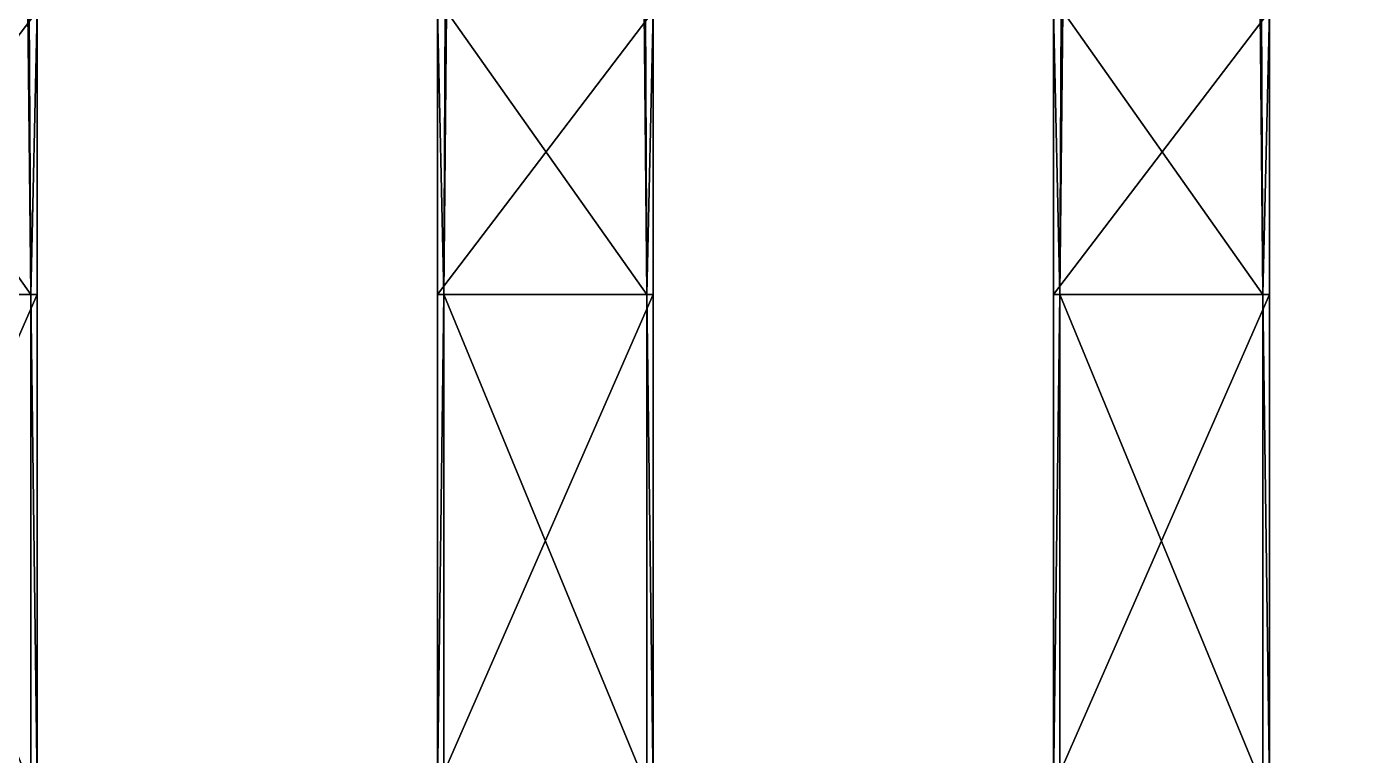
# Model space of a CAD drawing. Header units: millimetres. Extents: x -13000 to 13000, y -1300 to 1300.
# Drawn here: x 4329 to 5415, y 26 to 617 of the extents above; entities that cross this region are included whole.
import ezdxf

# ---------------------------------------------------------------- set-up
doc = ezdxf.new("R2010")
doc.units = ezdxf.units.MM
doc.layers.add('Rails', color=7, linetype='Continuous', true_color=0x068706)

msp = doc.modelspace()

# ---------------------------------------------------------------- meshes
at = {"layer": 'Rails', "color": 201, "true_color": 0xd59ae5}
mesh = msp.add_polyface(dxfattribs=at)
corners = [(4662.4, 0, -50), (4667.6, 0, 90), (4667.6, 400, 90), (4662.4, 400, -50), (4662.4, 630, -50), (4668.7, 630, 110), (4669.9, 630, 130), (4837.6, 400, -50), (4837.6, 0, -50), (4832.4, 0, 90), (4832.4, 400, 90), (4837.6, 630, -50), (4830.1, 630, 130), (4831.2, 630, 110), (4332.4, 400, 90), (4332.4, 0, 90), (4337.6, 0, -50), (4337.6, 400, -50), (4331.2, 965, 110), (4331.2, 630, 110), (4337.6, 630, -50), (4330.1, 630, 130), (4162.4, 0, -50), (4167.6, 0, 90), (4167.6, 400, 90), (4168.7, 630, 110), (4162.4, 630, -50), (4169.9, 630, 130), (4162.4, 400, -50)]
mesh.append_faces([[corners[k] for k in face] for face in [(2, 6, 5), (19, 21, 14), (24, 27, 25)]], dxfattribs={"color": 201})
mesh.append_faces([[corners[k] for k in face] for face in [(0, 1, 2), (2, 3, 0), (4, 3, 2), (2, 5, 4), (0, 3, 7), (7, 8, 0), (2, 1, 9), (9, 10, 2), (3, 4, 11), (11, 7, 3), (5, 6, 12), (12, 13, 5), (6, 2, 10), (10, 12, 6), (14, 15, 16), (16, 17, 14), (18, 19, 20), (14, 17, 20), (20, 19, 14), (22, 23, 24), (24, 25, 26), (22, 28, 17), (17, 16, 22), (24, 23, 15), (15, 14, 24), (28, 26, 20), (20, 17, 28), (25, 27, 21), (21, 19, 25), (27, 24, 14), (14, 21, 27)]], dxfattribs={"vtx2": -1, "color": 201})
mesh = msp.add_polyface(dxfattribs=at)
corners = [(5662.4, 0, -50), (5667.6, 0, 90), (5667.6, 400, 90), (5662.4, 400, -50), (5662.4, 630, -50), (5668.7, 630, 110), (5669.9, 630, 130), (5837.6, 400, -50), (5837.6, 630, -50), (5332.4, 400, 90), (5332.4, 0, 90), (5337.6, 0, -50), (5337.6, 400, -50), (5337.6, 630, -50), (5331.2, 630, 110), (5330.1, 630, 130), (5162.4, 0, -50), (5167.6, 0, 90), (5167.6, 400, 90), (5162.4, 400, -50), (5162.4, 630, -50), (5168.7, 630, 110), (5169.9, 630, 130), (5337.6, 965, -50), (4832.4, 400, 90), (4832.4, 0, 90), (4837.6, 0, -50), (4837.6, 400, -50), (4831.2, 965, 110), (4831.2, 630, 110), (4837.6, 630, -50), (4830.1, 630, 130)]
mesh.append_faces([[corners[k] for k in face] for face in [(2, 6, 5), (14, 15, 9), (18, 22, 21), (29, 31, 24)]], dxfattribs={"color": 201})
mesh.append_faces([[corners[k] for k in face] for face in [(0, 1, 2), (2, 3, 0), (4, 3, 2), (2, 5, 4), (0, 3, 7), (3, 4, 8), (9, 10, 11), (11, 12, 9), (9, 12, 13), (13, 14, 9), (16, 17, 18), (18, 19, 16), (20, 19, 18), (18, 21, 20), (16, 19, 12), (12, 11, 16), (18, 17, 10), (10, 9, 18), (23, 13, 20), (19, 20, 13), (13, 12, 19), (21, 22, 15), (15, 14, 21), (22, 18, 9), (9, 15, 22), (24, 25, 26), (26, 27, 24), (28, 29, 30), (24, 27, 30), (30, 29, 24)]], dxfattribs={"vtx2": -1, "color": 201})

doc.saveas('drawing.dxf')
